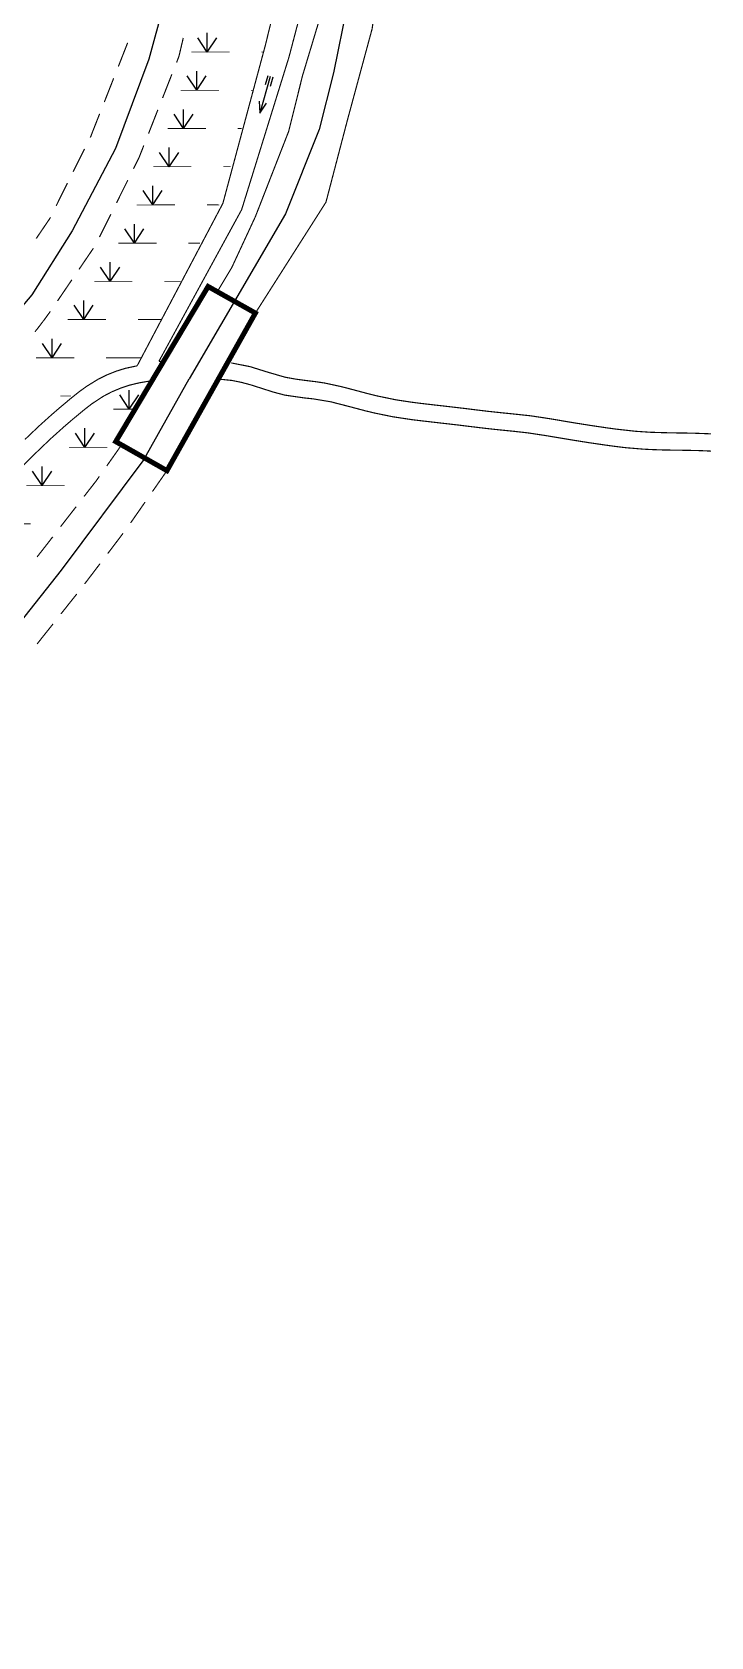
# Model space of a CAD drawing. Extents: x 204256 to 207861, y 4845615 to 4848347.
# Drawn here: x 205689.6 to 205796.2, y 4846552.3 to 4846804.3 of the extents above; entities that cross this region are included whole.
import ezdxf

# ---------------------------------------------------------------- set-up
doc = ezdxf.new("R2010")
doc.units = 0
doc.header["$LTSCALE"] = 1.5
doc.header["$MEASUREMENT"] = 0
doc.linetypes.add('PHANTOMX2', pattern=[5, 2.5, -0.5, 0.5, -0.5, 0.5, -0.5])
doc.linetypes.add('TRACO_25', pattern=[8, 3, -1, 1, -1, 1, -1])
for name, color, linetype in [('HD-ALAGADO-BREJO', 170, 'CONTINUOUS'), ('HD-CANAIS', 7, 'CONTINUOUS'), ('HD-CURSO-PERENE', 170, 'CONTINUOUS'), ('HD-TXT-PERENE', 170, 'CONTINUOUS'), ('SV-EIXO-ROD-ESTR', 7, 'CONTINUOUS'), ('SV-EIXO-RUA-N-PAV', 6, 'CONTINUOUS'), ('SV-PONTE-BUEIRO', 249, 'CONTINUOUS'), ('SV-RUA-NAO-PAV-S-GUIA-C-GUIA', 7, 'PHANTOMX2'), ('SV-VIAS-EM-CONSTR', 7, 'CONTINUOUS')]:
    doc.layers.add(name, color=color, linetype=linetype)

# ---------------------------------------------------------------- blocks, each defined once
blk = doc.blocks.new('COD035', base_point=(205732.24, 4846823.47))
at = {"layer": 'HD-TXT-PERENE'}
for p, q in [((205732.24, 4846823.875731), (205733.74, 4846823.875731)), ((205732.24, 4846823.475731), (205738.24, 4846823.475731)), ((205732.24, 4846823.075731), (205733.74, 4846823.075731))]:
    blk.add_line(p, q, dxfattribs=at)
blk.add_lwpolyline([(205736.44, 4846822.875731), (205738.24, 4846823.475731), (205736.44, 4846824.075731)], dxfattribs=at)
blk = doc.blocks.new('*X10')
at = {"layer": 'HD-ALAGADO-BREJO'}
for points in [[(205717.142442, 4846801.142528), (205717.142042, 4846804.142528)], [(205717.142442, 4846801.142528), (205715.642142, 4846803.392328)], [(205717.142442, 4846801.142528), (205718.642142, 4846803.392728)], [(205715.481695, 4846795.142479), (205713.981394, 4846797.392279)], [(205715.481695, 4846795.142479), (205715.481294, 4846798.142479)], [(205715.481695, 4846795.142479), (205716.981394, 4846797.39268)], [(205713.431562, 4846789.142421), (205711.931266, 4846791.392223)], [(205713.431562, 4846789.142421), (205713.431167, 4846792.142421)], [(205713.431562, 4846789.142421), (205714.931266, 4846791.392618)], [(205711.156377, 4846783.142357), (205709.656088, 4846785.392165)], [(205711.156377, 4846783.142357), (205711.155991, 4846786.142357)], [(205711.156377, 4846783.142357), (205712.656088, 4846785.39255)], [(205708.579803, 4846777.142289), (205707.079522, 4846779.392102)], [(205708.579803, 4846777.142289), (205708.579429, 4846780.142289)], [(205708.579803, 4846777.142289), (205710.079522, 4846779.392476)], [(205705.690954, 4846771.142229), (205705.690578, 4846774.142229)], [(205705.690954, 4846771.142229), (205704.190672, 4846773.392041)], [(205705.690954, 4846771.142229), (205707.190672, 4846773.392417)], [(205701.896699, 4846765.142149), (205700.396425, 4846767.391966)], [(205701.896699, 4846765.142149), (205701.896333, 4846768.142149)], [(205701.896699, 4846765.142149), (205703.396425, 4846767.392332)], [(205697.741949, 4846759.142063), (205696.241686, 4846761.391887)], [(205697.741949, 4846759.142063), (205697.741598, 4846762.142063)], [(205697.741949, 4846759.142063), (205699.241686, 4846761.392239)], [(205692.765288, 4846753.141963), (205692.764957, 4846756.141963)], [(205692.765288, 4846753.141963), (205691.26504, 4846755.391797)], [(205692.765288, 4846753.141963), (205694.26504, 4846755.392129)]]:
    blk.add_lwpolyline(points, dxfattribs=at)
at = {"layer": 'HD-ALAGADO-BREJO', "const_width": 0.13}
for points in [[(205714.642442, 4846801.142195), (205715.642442, 4846801.142328)], [(205715.642442, 4846801.142328), (205720.642442, 4846801.142995)], [(205725.642442, 4846801.143662), (205725.954528, 4846801.142308)], [(205712.981695, 4846795.142145), (205713.981695, 4846795.142279)], [(205713.981695, 4846795.142279), (205718.981695, 4846795.142947)], [(205723.981695, 4846795.143615), (205724.245201, 4846795.142258)], [(205710.931562, 4846789.142092), (205711.931562, 4846789.142223)], [(205711.931562, 4846789.142223), (205716.931562, 4846789.142882)], [(205721.931562, 4846789.14354), (205722.535873, 4846789.142208)], [(205708.656377, 4846783.142036), (205709.656377, 4846783.142165)], [(205709.656377, 4846783.142165), (205714.656377, 4846783.142807)], [(205719.656377, 4846783.14345), (205720.656377, 4846783.143579)], [(205720.656377, 4846783.143579), (205720.826546, 4846783.142158)], [(205706.079803, 4846777.141977), (205707.079803, 4846777.142102)], [(205707.079803, 4846777.142102), (205712.079803, 4846777.142725)], [(205717.079803, 4846777.143349), (205718.079803, 4846777.143473)], [(205718.079803, 4846777.143473), (205719.031559, 4846777.142107)], [(205703.190954, 4846771.141915), (205704.190954, 4846771.142041)], [(205704.190954, 4846771.142041), (205709.190954, 4846771.142668)], [(205714.190954, 4846771.143295), (205715.190954, 4846771.14342)], [(205715.190954, 4846771.14342), (205715.986871, 4846771.142043)], [(205699.396699, 4846765.141844), (205700.396699, 4846765.141966)], [(205700.396699, 4846765.141966), (205705.396699, 4846765.142576)], [(205710.396699, 4846765.143186), (205712.396699, 4846765.143429)], [(205712.396699, 4846765.143429), (205712.942182, 4846765.14198)], [(205695.241949, 4846759.14177), (205696.241949, 4846759.141887)], [(205696.241949, 4846759.141887), (205701.241949, 4846759.142473)], [(205706.241949, 4846759.14306), (205709.241949, 4846759.143411)], [(205709.241949, 4846759.143411), (205709.897494, 4846759.141916)], [(205690.265288, 4846753.141687), (205691.265288, 4846753.141797)], [(205691.265288, 4846753.141797), (205696.265288, 4846753.14235)], [(205701.265288, 4846753.142902), (205706.265288, 4846753.143454)], [(205706.265288, 4846753.143454), (205706.7978, 4846753.141852)], [(205694.095553, 4846747.14297), (205695.095553, 4846747.143096)], [(205695.095553, 4846747.143096), (205695.738419, 4846747.141709)]]:
    blk.add_lwpolyline(points, dxfattribs=at)
blk = doc.blocks.new('*X11')
at = {"layer": 'HD-ALAGADO-BREJO'}
for points in [[(205704.887544, 4846745.071538), (205703.387011, 4846747.321183)], [(205704.887544, 4846745.071538), (205704.886833, 4846748.071538)], [(205704.887544, 4846745.071538), (205706.387011, 4846747.321894)], [(205697.939593, 4846739.071274), (205696.439206, 4846741.321016)], [(205697.939593, 4846739.071274), (205697.939077, 4846742.071274)], [(205697.939593, 4846739.071274), (205699.439206, 4846741.321532)], [(205691.226197, 4846733.071141), (205691.225719, 4846736.071141)], [(205691.226197, 4846733.071141), (205689.725839, 4846735.320903)], [(205691.226197, 4846733.071141), (205692.725838, 4846735.32138)], [(205685.90662, 4846727.07106), (205684.406257, 4846729.320818)], [(205685.90662, 4846727.07106), (205685.906136, 4846730.07106)], [(205685.90662, 4846727.07106), (205687.406257, 4846729.321302)], [(205680.932377, 4846721.070993), (205679.432, 4846723.320742)], [(205680.932377, 4846721.070993), (205680.931874, 4846724.070993)], [(205680.932377, 4846721.070993), (205682.432, 4846723.321244)], [(205675.967636, 4846715.070929), (205674.467242, 4846717.320667)], [(205675.967636, 4846715.070929), (205675.967111, 4846718.070929)], [(205675.967636, 4846715.070929), (205677.467242, 4846717.321191)], [(205672.18431, 4846709.070891), (205670.683887, 4846711.320609)], [(205672.18431, 4846709.070891), (205672.183746, 4846712.070891)], [(205672.18431, 4846709.070891), (205673.683887, 4846711.321173)], [(205668.45375, 4846703.070845), (205668.453157, 4846706.070845)], [(205668.45375, 4846703.070845), (205666.953305, 4846705.320548)], [(205668.45375, 4846703.070845), (205669.953305, 4846705.321141)], [(205664.512561, 4846697.070728), (205663.012156, 4846699.320458)], [(205664.512561, 4846697.070728), (205664.512021, 4846700.070728)], [(205664.512561, 4846697.070728), (205666.012156, 4846699.320998)], [(205660.161732, 4846691.070663), (205658.661317, 4846693.320386)], [(205660.161732, 4846691.070663), (205660.161178, 4846694.070663)], [(205660.161732, 4846691.070663), (205661.661317, 4846693.32094)]]:
    blk.add_lwpolyline(points, dxfattribs=at)
at = {"layer": 'HD-ALAGADO-BREJO', "const_width": 0.13}
for points in [[(205702.387544, 4846745.070946), (205703.387544, 4846745.071183)], [(205703.387544, 4846745.071183), (205705.387544, 4846745.071657)], [(205705.387544, 4846745.071657), (205705.95687, 4846745.070982)], [(205695.439593, 4846739.070844), (205696.439593, 4846739.071016)], [(205696.439593, 4846739.071016), (205701.439593, 4846739.071876)], [(205688.726197, 4846733.070743), (205689.726197, 4846733.070903)], [(205689.726197, 4846733.070903), (205694.726196, 4846733.071698)], [(205683.40662, 4846727.070657), (205684.40662, 4846727.070818)], [(205684.40662, 4846727.070818), (205689.40662, 4846727.071624)], [(205678.432377, 4846721.070574), (205679.432377, 4846721.070742)], [(205679.432377, 4846721.070742), (205684.432377, 4846721.071579)], [(205673.467636, 4846715.070492), (205674.467636, 4846715.070667)], [(205674.467636, 4846715.070667), (205679.467636, 4846715.071541)], [(205669.68431, 4846709.070421), (205670.68431, 4846709.070609)], [(205670.68431, 4846709.070609), (205674.68431, 4846709.071362)], [(205674.68431, 4846709.071362), (205675.352261, 4846709.070478)], [(205665.95375, 4846703.070351), (205666.95375, 4846703.070548)], [(205666.95375, 4846703.070548), (205670.95375, 4846703.071339)], [(205670.95375, 4846703.071339), (205671.088501, 4846703.070402)], [(205662.012561, 4846697.070278), (205663.012561, 4846697.070458)], [(205663.012561, 4846697.070458), (205668.012561, 4846697.071358)], [(205657.661732, 4846691.070202), (205658.661732, 4846691.070386)], [(205658.661732, 4846691.070386), (205662.661732, 4846691.071125)], [(205662.661732, 4846691.071125), (205663.551074, 4846691.070261)]]:
    blk.add_lwpolyline(points, dxfattribs=at)

msp = doc.modelspace()

# ---------------------------------------------------------------- linework, layer by layer
at = {"layer": 'HD-CANAIS', "const_width": 0.18}
for points in [[(205727.78, 4846808.45), (205726.27, 4846802.26), (205719.59, 4846777.39), (205706.13, 4846751.88)], [(205732.09, 4846808.45), (205729.97, 4846800.37), (205722.53, 4846776.39), (205709.55, 4846752.6)], [(205710.23, 4846752.5), (205709.55, 4846752.6)]]:
    msp.add_lwpolyline(points, dxfattribs=at)
at = {"layer": 'HD-CURSO-PERENE', "const_width": 0.18}
for points in [[(205706.13, 4846751.88), (205704.26, 4846751.48), (205702.82, 4846751.03), (205701.42, 4846750.47), (205700.07, 4846749.81), (205698.2, 4846748.66), (205696.99, 4846747.78), (205695.81, 4846746.84), (205693.83, 4846745.18), (205692.7, 4846744.2), (205690.69, 4846742.39), (205688.52, 4846740.32)], [(205796.2, 4846741.2), (205793.23, 4846741.31), (205790.23, 4846741.35), (205788.13, 4846741.4), (205786.63, 4846741.45), (205784.38, 4846741.6), (205781.4, 4846741.93), (205779.92, 4846742.13), (205777.3, 4846742.52), (205774.34, 4846742.99), (205771.71, 4846743.44), (205770.23, 4846743.68), (205767.89, 4846744.03), (205764.91, 4846744.35), (205763.41, 4846744.5), (205761.25, 4846744.73), (205759.76, 4846744.91), (205757.74, 4846745.16), (205754.76, 4846745.51), (205753.27, 4846745.68), (205750.75, 4846745.97), (205749.26, 4846746.16), (205746.75, 4846746.54), (205743.81, 4846747.15), (205742.35, 4846747.51), (205739.65, 4846748.23), (205738.19, 4846748.61), (205735.55, 4846749.18), (205734.06, 4846749.4), (205732.57, 4846749.58), (205731.08, 4846749.78), (205729.35, 4846750.09), (205726.47, 4846750.93), (205723.86, 4846751.75), (205720.91, 4846752.33)], [(205687.87, 4846735.87), (205689.83, 4846737.82), (205690.91, 4846738.86), (205692.52, 4846740.4), (205694.75, 4846742.4), (205695.89, 4846743.38), (205697.84, 4846745), (205699.03, 4846745.92), (205700.81, 4846747.09), (205702.14, 4846747.79), (205703.53, 4846748.37), (205704.96, 4846748.85), (205706.51, 4846749.22), (205707.99, 4846749.47)], [(205718.88, 4846749.8), (205721.03, 4846749.58), (205722.5, 4846749.28), (205723.96, 4846748.89), (205726.06, 4846748.22), (205727.49, 4846747.76), (205729.31, 4846747.28), (205732.27, 4846746.85), (205733.77, 4846746.69), (205736.53, 4846746.23), (205739.44, 4846745.48), (205741.93, 4846744.82), (205743.39, 4846744.47), (205746.26, 4846743.88), (205749.23, 4846743.43), (205750.72, 4846743.25), (205753.4, 4846742.94), (205756.38, 4846742.6), (205758.91, 4846742.29), (205760.4, 4846742.11), (205761.89, 4846741.94), (205763.93, 4846741.73), (205765.43, 4846741.58), (205767.53, 4846741.34), (205770.5, 4846740.89), (205771.98, 4846740.64), (205774.24, 4846740.26), (205777.2, 4846739.79), (205779.89, 4846739.4), (205781.38, 4846739.2), (205782.87, 4846739.02), (205785.65, 4846738.79), (205787.15, 4846738.72), (205788.65, 4846738.67), (205791.05, 4846738.63), (205792.55, 4846738.61), (205794.64, 4846738.56), (205796.2, 4846738.49)]]:
    msp.add_lwpolyline(points, dxfattribs=at)
at = {"layer": 'SV-EIXO-ROD-ESTR'}
msp.add_lwpolyline([(205710.28, 4846808.43), (205707.98, 4846800.02), (205702.72, 4846786), (205695.94, 4846773.09), (205689.59, 4846763.02), (205684.34, 4846756.89), (205673.17, 4846749.66), (205660.35, 4846743.19), (205649.23, 4846736.21), (205645.75, 4846733.06), (205640.69, 4846727.35), (205624.39, 4846709.24), (205602.65, 4846678.5), (205580.08, 4846648.65), (205554.62, 4846616.66), (205517.22, 4846569.74), (205486.11, 4846529.81)], dxfattribs=at)
at = {"layer": 'SV-EIXO-ROD-ESTR', "linetype": 'Continuous'}
msp.add_lwpolyline([(205542.51, 4846530.84), (205562.06, 4846554.92), (205582.55, 4846580.51), (205599.76, 4846603), (205613.06, 4846619.28), (205644.29, 4846658.38), (205676.29, 4846697.15), (205694.26, 4846719.81), (205707.1, 4846736.97), (205714.27, 4846749.86)], dxfattribs=at)
at = {"layer": 'SV-EIXO-RUA-N-PAV'}
msp.add_lwpolyline([(205739.09, 4846808.43), (205736.97, 4846797.89), (205734.7, 4846789), (205729.4, 4846775.76), (205714.27, 4846749.86)], dxfattribs=at)
at = {"layer": 'SV-PONTE-BUEIRO', "const_width": 0.8}
msp.add_lwpolyline([(205724.69, 4846760.16), (205710.81, 4846735.42), (205702.77, 4846739.98), (205717.27, 4846764.33)], close=True, dxfattribs=at)
at = {"layer": 'SV-RUA-NAO-PAV-S-GUIA-C-GUIA', "linetype": 'TRACO_25', "const_width": 0.18, "flags": 128}
for points in [[(205735.09, 4846808.43), (205734.81, 4846806.46), (205732.1, 4846797.47), (205729.92, 4846788.7), (205724.69, 4846775.3), (205720.99, 4846767.32), (205718.71, 4846763.52)], [(205743.52, 4846808.43), (205743.02, 4846804.8), (205739.12, 4846790.39), (205735.77, 4846777.57), (205724.69, 4846760.16)]]:
    msp.add_lwpolyline(points, dxfattribs=at)
at = {"layer": 'SV-VIAS-EM-CONSTR', "const_width": 0.18}
for points in [[(205704.64, 4846802.6), (205703.18, 4846798.88)], [(205712.69, 4846800.46), (205713.37, 4846803.36)], [(205712.32, 4846799.51), (205712.68, 4846800.44)], [(205712.68, 4846800.44), (205712.69, 4846800.46)], [(205702.44, 4846797.02), (205700.98, 4846793.3)], [(205710.12, 4846793.93), (205711.58, 4846797.65)], [(205700.24, 4846791.44), (205699.14, 4846788.65)], [(205707.92, 4846788.35), (205709.38, 4846792.07)], [(205698.87, 4846787.94), (205698.76, 4846787.73)], [(205699.14, 4846788.65), (205698.87, 4846787.94)], [(205706.43, 4846784.58), (205707.18, 4846786.49)], [(205697.87, 4846785.94), (205696.08, 4846782.36)], [(205705.56, 4846782.83), (205706.01, 4846783.73)], [(205706.01, 4846783.73), (205706.43, 4846784.58)], [(205695.19, 4846780.57), (205693.41, 4846776.99)], [(205702.89, 4846777.46), (205704.67, 4846781.04)], [(205692.41, 4846774.99), (205690.29, 4846771.87)], [(205692.52, 4846775.2), (205692.41, 4846774.99)], [(205700.21, 4846772.09), (205702, 4846775.67)], [(205697.01, 4846767.03), (205699.26, 4846770.34)], [(205693.63, 4846762.07), (205695.88, 4846765.38)], [(205690.42, 4846757.63), (205691.32, 4846758.81)], [(205691.32, 4846758.81), (205691.34, 4846758.82)], [(205691.34, 4846758.82), (205691.91, 4846759.61)], [(205691.91, 4846759.61), (205692.23, 4846760.04)], [(205692.23, 4846760.04), (205692.5, 4846760.43)], [(205690.09, 4846757.24), (205690.42, 4846757.63)], [(205703.66, 4846739.43), (205701.36, 4846736.16)], [(205699.69, 4846733.8), (205697.78, 4846731.35)], [(205700.2, 4846734.53), (205699.69, 4846733.8)], [(205710.81, 4846735.42), (205708.53, 4846732.14)], [(205696.56, 4846729.77), (205694.1, 4846726.61)], [(205707.38, 4846730.49), (205705.1, 4846727.21)], [(205692.88, 4846725.03), (205691.04, 4846722.66)], [(205703.93, 4846725.59), (205701.51, 4846722.4)], [(205690.88, 4846722.46), (205690.42, 4846721.87)], [(205691.04, 4846722.66), (205690.88, 4846722.46)], [(205700.3, 4846720.81), (205697.88, 4846717.63)], [(205696.65, 4846716.05), (205694.16, 4846712.92)], [(205692.92, 4846711.35), (205690.43, 4846708.22)]]:
    msp.add_lwpolyline(points, dxfattribs=at)

# ---------------------------------------------------------------- block references
at = {"layer": 'HD-ALAGADO-BREJO'}
for name in ['*X10', '*X11']:
    msp.add_blockref(name, (0, 0), dxfattribs=at)
at = {"layer": 'HD-TXT-PERENE', "rotation": 254.0000000000001}
msp.add_blockref('COD035', (205727.03, 4846797.31), dxfattribs=at)

doc.saveas('drawing.dxf')
